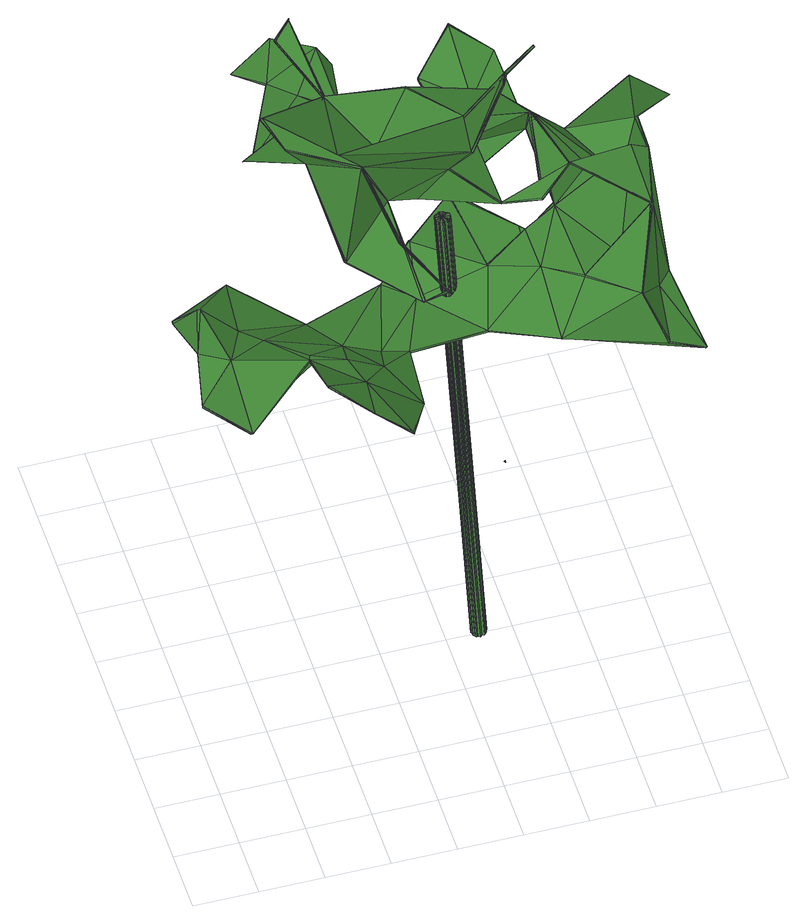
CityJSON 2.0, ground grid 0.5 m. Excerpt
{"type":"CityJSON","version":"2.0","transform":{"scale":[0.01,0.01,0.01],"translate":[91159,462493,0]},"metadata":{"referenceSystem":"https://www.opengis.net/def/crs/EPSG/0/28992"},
"CityObjects":{
"tree1":{"type":"SolitaryVegetationObject","attributes":{"gtid":308,"crown_width_m":3.54,"crown_median_z":4.75,"trunk_H_m":4.36,"trunk_DBH_m":0.113,"trunk_radius_m":0.0563,"trunk_base_height_m":0.39,"original_gtid":"313"},"geometry":[{"type":"Solid","lod":"3","boundaries":[[[[0,1,2]],[[3,4,5]],[[6,7,8]],[[9,10,11]],[[11,10,12]],[[13,14,15]],[[16,17,18]],[[19,20,21]],[[22,23,24]],[[25,26,27]],[[14,28,15]],[[29,10,9]],[[30,5,4]],[[31,32,33]],[[34,13,5]],[[16,34,5]],[[35,36,37]],[[26,38,27]],[[27,12,39]],[[40,41,7]],[[35,7,41]],[[11,42,43]],[[44,45,46]],[[47,48,49]],[[50,48,47]],[[29,9,43]],[[51,52,53]],[[54,55,56]],[[54,57,55]],[[20,58,59]],[[22,60,23]],[[28,23,60]],[[57,61,62]],[[63,62,61]],[[2,39,64]],[[14,24,23]],[[24,65,22]],[[8,66,6]],[[37,66,8]],[[67,68,64]],[[69,70,71]],[[72,73,74]],[[43,75,29]],[[76,77,78]],[[79,80,6]],[[81,50,82]],[[83,84,85]],[[53,52,2]],[[0,2,52]],[[86,87,88]],[[89,90,36]],[[91,92,93]],[[28,17,15]],[[94,77,95]],[[16,96,34]],[[62,97,57]],[[98,99,100]],[[101,2,1]],[[81,82,102]],[[75,43,103]],[[104,89,103]],[[16,105,13]],[[36,90,6]],[[6,90,79]],[[106,107,108]],[[108,107,109]],[[104,103,43]],[[51,32,110]],[[82,111,102]],[[111,82,112]],[[113,114,115]],[[85,84,116]],[[117,118,119]],[[120,118,117]],[[110,0,52]],[[0,109,1]],[[16,15,17]],[[73,72,121]],[[122,123,119]],[[11,124,42]],[[125,42,124]],[[40,126,127]],[[64,45,41]],[[128,60,129]],[[38,130,11]],[[91,131,18]],[[132,133,79]],[[134,135,136]],[[137,114,134]],[[35,138,36]],[[139,30,48]],[[31,140,32]],[[74,138,141]],[[74,73,138]],[[8,7,35]],[[91,142,92]],[[11,43,9]],[[128,17,28]],[[143,121,72]],[[144,145,146]],[[147,148,106]],[[42,104,43]],[[21,20,31]],[[149,150,119]],[[142,18,151]],[[79,133,53]],[[24,14,13]],[[119,120,122]],[[19,152,20]],[[153,146,145]],[[129,154,155]],[[156,157,148]],[[37,8,35]],[[158,10,159]],[[160,127,161]],[[84,161,155]],[[155,161,162]],[[32,51,38]],[[148,147,156]],[[64,68,45]],[[58,163,59]],[[99,85,116]],[[63,164,62]],[[140,20,59]],[[165,134,166]],[[86,165,166]],[[46,158,121]],[[134,136,166]],[[121,167,73]],[[168,122,120]],[[119,118,149]],[[169,170,171]],[[147,172,156]],[[56,95,77]],[[110,59,0]],[[106,108,147]],[[23,28,14]],[[173,174,168]],[[168,174,122]],[[89,104,125]],[[50,81,48]],[[126,175,127]],[[176,95,56]],[[25,27,58]],[[31,20,140]],[[31,177,94]],[[178,94,177]],[[87,86,25]],[[33,177,31]],[[115,137,179]],[[21,31,94]],[[113,170,114]],[[88,170,113]],[[163,58,27]],[[63,180,181]],[[112,47,49]],[[50,47,112]],[[94,95,176]],[[32,38,26]],[[32,26,33]],[[103,73,167]],[[119,150,120]],[[143,182,71]],[[45,68,46]],[[122,183,184]],[[25,86,26]],[[26,86,166]],[[87,170,88]],[[36,138,73]],[[185,111,49]],[[102,139,81]],[[26,166,186]],[[26,186,33]],[[36,6,37]],[[6,66,37]],[[89,36,73]],[[187,188,165]],[[103,89,73]],[[132,51,53]],[[143,72,74]],[[22,65,150]],[[171,19,189]],[[86,88,187]],[[137,115,114]],[[116,154,129]],[[28,60,128]],[[160,190,127]],[[21,94,176]],[[50,112,82]],[[65,24,13]],[[134,114,191]],[[109,40,192]],[[185,193,111]],[[76,194,77]],[[2,163,39]],[[11,12,27]],[[11,27,38]],[[160,161,84]],[[83,160,84]],[[6,107,7]],[[85,99,83]],[[116,129,99]],[[4,3,195]],[[17,151,18]],[[17,128,196]],[[17,196,197]],[[195,198,4]],[[199,139,102]],[[139,48,81]],[[111,193,102]],[[102,193,199]],[[108,200,201]],[[108,201,147]],[[60,202,65]],[[179,188,187]],[[25,152,87]],[[94,178,77]],[[4,49,48]],[[30,4,48]],[[199,30,139]],[[49,111,112]],[[69,98,70]],[[200,203,201]],[[67,46,68]],[[10,204,12]],[[53,2,64]],[[162,197,196]],[[162,196,128]],[[5,105,3]],[[195,3,105]],[[39,163,27]],[[64,39,67]],[[174,205,206]],[[121,158,167]],[[207,133,132]],[[91,93,131]],[[126,157,208]],[[155,116,84]],[[179,187,115]],[[191,209,135]],[[200,0,210]],[[211,0,200]],[[155,162,129]],[[128,129,162]],[[44,74,45]],[[185,199,193]],[[21,212,19]],[[187,88,115]],[[122,173,123]],[[173,168,123]],[[98,69,213]],[[13,105,5]],[[176,214,21]],[[212,21,214]],[[76,215,216]],[[17,92,151]],[[57,217,61]],[[54,217,57]],[[218,158,159]],[[218,159,75]],[[10,158,204]],[[35,141,138]],[[219,44,40]],[[145,144,153]],[[134,191,135]],[[203,93,220]],[[220,93,197]],[[214,176,221]],[[97,214,221]],[[97,212,214]],[[54,194,217]],[[57,221,55]],[[97,221,57]],[[222,223,96]],[[56,55,221]],[[56,221,176]],[[216,177,33]],[[131,16,18]],[[33,186,216]],[[216,186,224]],[[147,201,172]],[[80,107,6]],[[18,142,91]],[[108,211,200]],[[17,197,93]],[[70,225,71]],[[164,169,97]],[[165,86,187]],[[179,137,188]],[[191,114,169]],[[191,169,164]],[[34,226,206]],[[97,62,164]],[[110,52,51]],[[34,205,13]],[[227,13,205]],[[125,130,132]],[[126,208,172]],[[76,181,194]],[[88,113,115]],[[56,77,54]],[[77,194,54]],[[118,65,202]],[[150,202,22]],[[189,19,212]],[[165,188,134]],[[137,134,188]],[[5,198,195]],[[16,5,195]],[[49,198,185]],[[30,198,5]],[[135,209,224]],[[98,174,228]],[[60,65,174]],[[60,174,98]],[[206,70,228]],[[98,228,70]],[[77,178,78]],[[79,53,64]],[[180,63,61]],[[127,175,220]],[[222,96,229]],[[96,226,34]],[[169,171,189]],[[44,71,225]],[[192,225,219]],[[97,169,212]],[[189,212,169]],[[125,132,79]],[[227,183,13]],[[65,13,183]],[[224,136,135]],[[60,22,202]],[[87,152,19]],[[204,230,12]],[[117,168,120]],[[172,208,156]],[[131,93,16]],[[16,93,203]],[[162,220,197]],[[78,215,76]],[[127,220,162]],[[161,127,162]],[[44,225,192]],[[70,231,225]],[[71,182,69]],[[223,226,96]],[[157,156,208]],[[17,93,92]],[[75,103,218]],[[103,167,218]],[[153,144,146]],[[117,123,168]],[[117,119,123]],[[60,98,100]],[[129,60,100]],[[100,99,129]],[[99,98,213]],[[0,163,101]],[[0,59,163]],[[38,51,130]],[[229,1,109]],[[190,69,231]],[[213,69,190]],[[231,70,206]],[[132,130,51]],[[186,136,224]],[[166,136,186]],[[125,79,90]],[[125,90,89]],[[74,141,45]],[[40,127,219]],[[65,118,150]],[[150,118,120]],[[232,184,227]],[[183,227,184]],[[64,41,233]],[[65,183,174]],[[232,227,205]],[[232,205,174]],[[206,205,34]],[[79,64,109]],[[79,109,80]],[[109,64,40]],[[133,207,53]],[[53,207,132]],[[171,170,87]],[[104,42,125]],[[174,183,122]],[[185,198,199]],[[143,44,46]],[[49,4,198]],[[199,198,30]],[[200,96,203]],[[16,203,96]],[[171,87,19]],[[174,206,228]],[[173,232,174]],[[143,46,121]],[[143,71,44]],[[232,173,184]],[[184,173,122]],[[206,226,223]],[[219,127,190]],[[222,192,190]],[[190,192,219]],[[194,181,180]],[[234,182,143]],[[109,211,108]],[[69,182,234]],[[158,218,167]],[[210,229,200]],[[96,200,229]],[[220,175,203]],[[126,203,175]],[[44,192,40]],[[140,59,110]],[[32,140,110]],[[15,16,13]],[[195,105,16]],[[222,229,192]],[[192,229,109]],[[210,0,101]],[[190,160,83]],[[149,118,202]],[[150,149,202]],[[224,76,216]],[[125,124,130]],[[11,130,124]],[[46,67,204]],[[46,204,158]],[[190,99,213]],[[190,83,99]],[[210,101,1]],[[178,215,78]],[[178,177,215]],[[216,215,177]],[[142,151,92]],[[74,234,143]],[[44,234,74]],[[219,234,44]],[[69,234,231]],[[109,107,80]],[[106,148,107]],[[157,107,148]],[[7,107,40]],[[40,107,126]],[[157,126,107]],[[180,61,217]],[[63,181,164]],[[231,234,225]],[[172,201,126]],[[234,219,225]],[[126,201,203]],[[180,217,194]],[[190,231,223]],[[190,223,222]],[[223,231,206]],[[45,141,41]],[[109,0,211]],[[210,1,229]],[[116,155,154]],[[41,141,35]],[[39,12,230]],[[204,67,230]],[[39,230,67]],[[2,101,163]],[[20,152,58]],[[58,152,25]],[[114,170,169]],[[40,233,41]],[[64,233,40]],[[224,209,76]],[[181,76,209]],[[181,209,164]],[[191,164,209]],[[75,159,29]],[[10,29,159]],[[235,236,237]],[[235,237,238]],[[238,237,239]],[[238,239,240]],[[237,236,241]],[[237,241,239]],[[239,241,242]],[[239,242,240]],[[241,236,243]],[[241,243,242]],[[242,243,244]],[[242,244,240]],[[243,236,245]],[[243,245,244]],[[244,245,246]],[[244,246,240]],[[245,236,247]],[[245,247,246]],[[246,247,248]],[[246,248,240]],[[247,236,249]],[[247,249,248]],[[248,249,250]],[[248,250,240]],[[249,236,251]],[[249,251,250]],[[250,251,252]],[[250,252,240]],[[251,236,253]],[[251,253,252]],[[252,253,254]],[[252,254,240]],[[253,236,255]],[[253,255,254]],[[254,255,256]],[[254,256,240]],[[255,236,257]],[[255,257,256]],[[256,257,258]],[[256,258,240]],[[257,236,259]],[[257,259,258]],[[258,259,260]],[[258,260,240]],[[259,236,261]],[[259,261,260]],[[260,261,262]],[[260,262,240]],[[261,236,263]],[[261,263,262]],[[262,263,264]],[[262,264,240]],[[263,236,265]],[[263,265,264]],[[264,265,266]],[[264,266,240]],[[265,236,267]],[[265,267,266]],[[266,267,268]],[[266,268,240]],[[267,236,269]],[[267,269,268]],[[268,269,270]],[[268,270,240]],[[269,236,271]],[[269,271,270]],[[270,271,272]],[[270,272,240]],[[271,236,273]],[[271,273,272]],[[272,273,274]],[[272,274,240]],[[273,236,275]],[[273,275,274]],[[274,275,276]],[[274,276,240]],[[275,236,277]],[[275,277,276]],[[276,277,278]],[[276,278,240]],[[277,236,279]],[[277,279,278]],[[278,279,280]],[[278,280,240]],[[279,236,281]],[[279,281,280]],[[280,281,282]],[[280,282,240]],[[281,236,283]],[[281,283,282]],[[282,283,284]],[[282,284,240]],[[283,236,235]],[[283,235,284]],[[284,235,238]],[[284,238,240]]]]}]}
},
"vertices":[
[212,186,474],[213,186,476],[264,165,443],[69,228,508],[84,256,476],[71,228,508],[347,238,446],[308,215,485],[371,262,474],[341,58,409],[341,57,410],[267,82,411],[267,81,412],[99,167,560],[69,184,599],[100,168,562],[131,232,553],[131,232,555],[107,277,575],[117,133,396],[161,186,393],[103,180,374],[123,106,613],[78,148,602],[78,147,601],[164,121,388],[164,121,386],[224,125,388],[71,184,600],[369,57,396],[85,256,475],[161,186,391],[184,168,389],[145,161,365],[156,182,542],[357,200,498],[359,200,498],[395,240,469],[225,125,386],[265,128,441],[277,194,534],[338,173,468],[345,100,425],[369,58,395],[287,127,545],[336,138,537],[340,101,514],[95,348,469],[116,328,471],[116,328,473],[96,348,468],[234,159,418],[234,160,419],[274,193,410],[7,196,387],[20,177,418],[7,197,389],[9,139,414],[183,168,391],[188,204,412],[124,107,612],[2,101,398],[2,101,400],[35,89,372],[287,168,458],[123,106,611],[394,240,468],[291,103,450],[321,115,451],[234,123,524],[234,123,522],[263,117,524],[336,138,539],[350,140,530],[336,139,538],[370,58,396],[81,156,372],[46,222,360],[87,163,336],[319,194,463],[307,215,484],[131,342,465],[130,368,476],[247,155,624],[246,156,625],[238,130,641],[160,70,386],[138,98,404],[117,71,422],[347,151,463],[339,174,468],[121,287,582],[121,286,583],[132,233,554],[103,180,372],[46,224,360],[182,224,541],[30,124,416],[197,135,558],[208,108,600],[207,109,600],[212,185,475],[168,336,470],[357,112,426],[356,112,425],[70,228,509],[248,248,498],[281,220,490],[225,232,487],[280,218,490],[189,205,411],[158,343,484],[130,367,477],[82,50,450],[82,50,448],[113,35,426],[238,130,643],[172,46,528],[137,49,587],[171,45,528],[171,47,528],[341,100,515],[160,73,492],[161,73,491],[291,103,448],[315,145,432],[248,248,500],[252,209,550],[121,161,569],[207,110,600],[272,126,438],[109,277,574],[274,192,408],[281,206,397],[116,71,421],[111,105,410],[138,98,402],[113,36,425],[349,141,530],[134,309,473],[188,206,411],[349,140,529],[121,287,584],[287,127,547],[213,42,339],[213,42,338],[212,42,338],[216,278,499],[272,283,509],[136,48,587],[135,49,587],[108,276,575],[144,127,388],[213,41,338],[237,130,642],[245,156,624],[244,296,532],[273,277,515],[323,62,463],[342,58,410],[276,181,617],[275,182,618],[221,178,563],[234,159,419],[36,88,373],[159,69,385],[159,71,384],[342,101,514],[162,73,492],[86,113,411],[116,71,422],[112,105,412],[216,278,501],[161,74,492],[151,133,540],[247,206,546],[53,216,394],[116,166,360],[88,164,335],[138,20,413],[30,125,414],[62,149,400],[263,118,525],[113,111,509],[113,111,508],[134,309,475],[144,127,386],[138,22,413],[138,21,412],[88,119,409],[222,177,562],[86,113,409],[275,194,534],[159,284,479],[47,164,399],[71,229,508],[156,182,544],[189,219,560],[85,256,477],[159,283,477],[216,219,487],[225,232,489],[124,105,612],[182,226,541],[322,63,463],[149,148,542],[176,139,530],[280,207,396],[244,294,532],[88,119,407],[212,186,476],[217,219,486],[62,149,402],[197,136,559],[47,164,401],[88,162,336],[116,164,361],[10,139,413],[346,99,426],[276,193,535],[190,221,559],[22,177,418],[247,204,546],[221,178,561],[117,133,394],[263,119,524],[157,182,543],[112,112,509],[175,138,530],[218,218,487],[291,102,449],[234,124,523],[113,112,508],[319,194,465],[286,127,546],[231,152,39],[225,152,39],[230,153,39],[207,164,476],[207,166,476],[201,165,475],[230,155,39],[206,167,476],[229,156,39],[205,168,475],[228,157,39],[204,169,475],[227,157,39],[203,170,475],[225,158,39],[201,170,475],[224,157,39],[200,170,475],[222,157,39],[199,169,475],[221,156,39],[197,168,475],[220,155,39],[196,167,475],[220,154,39],[196,166,475],[219,152,39],[196,165,475],[220,151,39],[196,163,475],[220,149,39],[196,162,475],[221,148,39],[197,161,475],[222,147,39],[198,160,475],[223,147,39],[200,159,475],[225,146,39],[201,159,475],[226,147,39],[202,159,476],[228,147,39],[204,160,476],[229,148,39],[205,160,476],[230,149,39],[206,161,476],[230,150,39],[207,163,476]
]}
